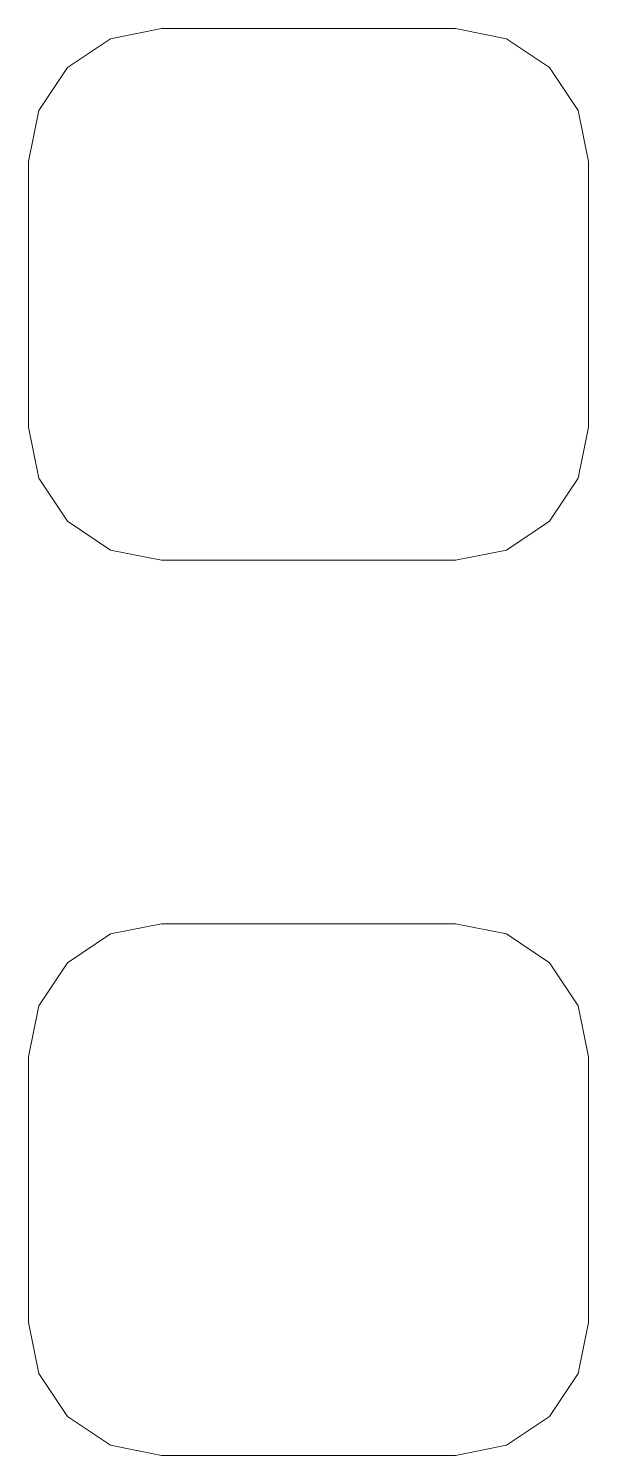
# Model space of a CAD drawing. Header units: millimetres. Extents: x -50 to 46, y -112 to 132.
# Drawn here: x 18.573 to 19.573, y 26.339 to 28.889 of the extents above; entities that cross this region are included whole.
import ezdxf

# ---------------------------------------------------------------- set-up
doc = ezdxf.new("R2010")
doc.units = ezdxf.units.MM
doc.header["$MEASUREMENT"] = 0
doc.layers.add('Layer 1', color=7, linetype='Continuous')

msp = doc.modelspace()

# ---------------------------------------------------------------- linework, layer by layer
at = {"layer": 'Layer 1', "lineweight": 9}
for points in [[(18.8101, 27.9387), (18.8101, 27.9387), (18.7192, 27.9568), (18.7192, 27.9568), (18.7192, 27.9568), (18.7192, 27.9568), (18.6422, 28.0083), (18.6422, 28.0083), (18.6422, 28.0083), (18.6422, 28.0083), (18.5907, 28.0853), (18.5907, 28.0853), (18.5907, 28.0853), (18.5907, 28.0853), (18.5726, 28.1762), (18.5726, 28.1762), (18.5726, 28.1762), (18.5726, 28.1762), (18.5726, 28.6512), (18.5726, 28.6512), (18.5726, 28.6512), (18.5726, 28.6512), (18.5907, 28.7421), (18.5907, 28.7421), (18.5907, 28.7421), (18.5907, 28.7421), (18.6422, 28.8191), (18.6422, 28.8191), (18.6422, 28.8191), (18.6422, 28.8191), (18.7192, 28.8706), (18.7192, 28.8706), (18.7192, 28.8706), (18.7192, 28.8706), (18.8101, 28.8887), (18.8101, 28.8887), (18.8101, 28.8887), (18.8101, 28.8887), (19.3351, 28.8887), (19.3351, 28.8887), (19.3351, 28.8887), (19.3351, 28.8887), (19.426, 28.8706), (19.426, 28.8706), (19.426, 28.8706), (19.426, 28.8706), (19.503, 28.8191), (19.503, 28.8191), (19.503, 28.8191), (19.503, 28.8191), (19.5545, 28.7421), (19.5545, 28.7421), (19.5545, 28.7421), (19.5545, 28.7421), (19.5726, 28.6512), (19.5726, 28.6512), (19.5726, 28.6512), (19.5726, 28.6512), (19.5726, 28.1762), (19.5726, 28.1762), (19.5726, 28.1762), (19.5726, 28.1762), (19.5545, 28.0853), (19.5545, 28.0853), (19.5545, 28.0853), (19.5545, 28.0853), (19.503, 28.0083), (19.503, 28.0083), (19.503, 28.0083), (19.503, 28.0083), (19.426, 27.9568), (19.426, 27.9568), (19.426, 27.9568), (19.426, 27.9568), (19.3351, 27.9387), (19.3351, 27.9387), (19.3351, 27.9387), (19.3351, 27.9387), (18.8101, 27.9387), (18.8101, 27.9387)], [(18.8101, 26.3387), (18.8101, 26.3387), (18.7192, 26.3568), (18.7192, 26.3568), (18.7192, 26.3568), (18.7192, 26.3568), (18.6422, 26.4083), (18.6422, 26.4083), (18.6422, 26.4083), (18.6422, 26.4083), (18.5907, 26.4853), (18.5907, 26.4853), (18.5907, 26.4853), (18.5907, 26.4853), (18.5726, 26.5762), (18.5726, 26.5762), (18.5726, 26.5762), (18.5726, 26.5762), (18.5726, 27.0512), (18.5726, 27.0512), (18.5726, 27.0512), (18.5726, 27.0512), (18.5907, 27.1421), (18.5907, 27.1421), (18.5907, 27.1421), (18.5907, 27.1421), (18.6422, 27.2191), (18.6422, 27.2191), (18.6422, 27.2191), (18.6422, 27.2191), (18.7192, 27.2706), (18.7192, 27.2706), (18.7192, 27.2706), (18.7192, 27.2706), (18.8101, 27.2887), (18.8101, 27.2887), (18.8101, 27.2887), (18.8101, 27.2887), (19.3351, 27.2887), (19.3351, 27.2887), (19.3351, 27.2887), (19.3351, 27.2887), (19.426, 27.2706), (19.426, 27.2706), (19.426, 27.2706), (19.426, 27.2706), (19.503, 27.2191), (19.503, 27.2191), (19.503, 27.2191), (19.503, 27.2191), (19.5545, 27.1421), (19.5545, 27.1421), (19.5545, 27.1421), (19.5545, 27.1421), (19.5726, 27.0512), (19.5726, 27.0512), (19.5726, 27.0512), (19.5726, 27.0512), (19.5726, 26.5762), (19.5726, 26.5762), (19.5726, 26.5762), (19.5726, 26.5762), (19.5545, 26.4853), (19.5545, 26.4853), (19.5545, 26.4853), (19.5545, 26.4853), (19.503, 26.4083), (19.503, 26.4083), (19.503, 26.4083), (19.503, 26.4083), (19.426, 26.3568), (19.426, 26.3568), (19.426, 26.3568), (19.426, 26.3568), (19.3351, 26.3387), (19.3351, 26.3387), (19.3351, 26.3387), (19.3351, 26.3387), (18.8101, 26.3387), (18.8101, 26.3387)]]:
    msp.add_open_spline(points, degree=3, knots=[0, 0, 0, 0, 0.047619, 0.047619, 0.047619, 0.047619, 0.095238, 0.095238, 0.095238, 0.095238, 0.142857, 0.142857, 0.142857, 0.142857, 0.190476, 0.190476, 0.190476, 0.190476, 0.238095, 0.238095, 0.238095, 0.238095, 0.285714, 0.285714, 0.285714, 0.285714, 0.333333, 0.333333, 0.333333, 0.333333, 0.380952, 0.380952, 0.380952, 0.380952, 0.428571, 0.428571, 0.428571, 0.428571, 0.47619, 0.47619, 0.47619, 0.47619, 0.52381, 0.52381, 0.52381, 0.52381, 0.571429, 0.571429, 0.571429, 0.571429, 0.619048, 0.619048, 0.619048, 0.619048, 0.666667, 0.666667, 0.666667, 0.666667, 0.714286, 0.714286, 0.714286, 0.714286, 0.761905, 0.761905, 0.761905, 0.761905, 0.809524, 0.809524, 0.809524, 0.809524, 0.857143, 0.857143, 0.857143, 0.857143, 0.904762, 0.904762, 0.904762, 0.904762, 1, 1, 1, 1], dxfattribs=at)

doc.saveas('drawing.dxf')
